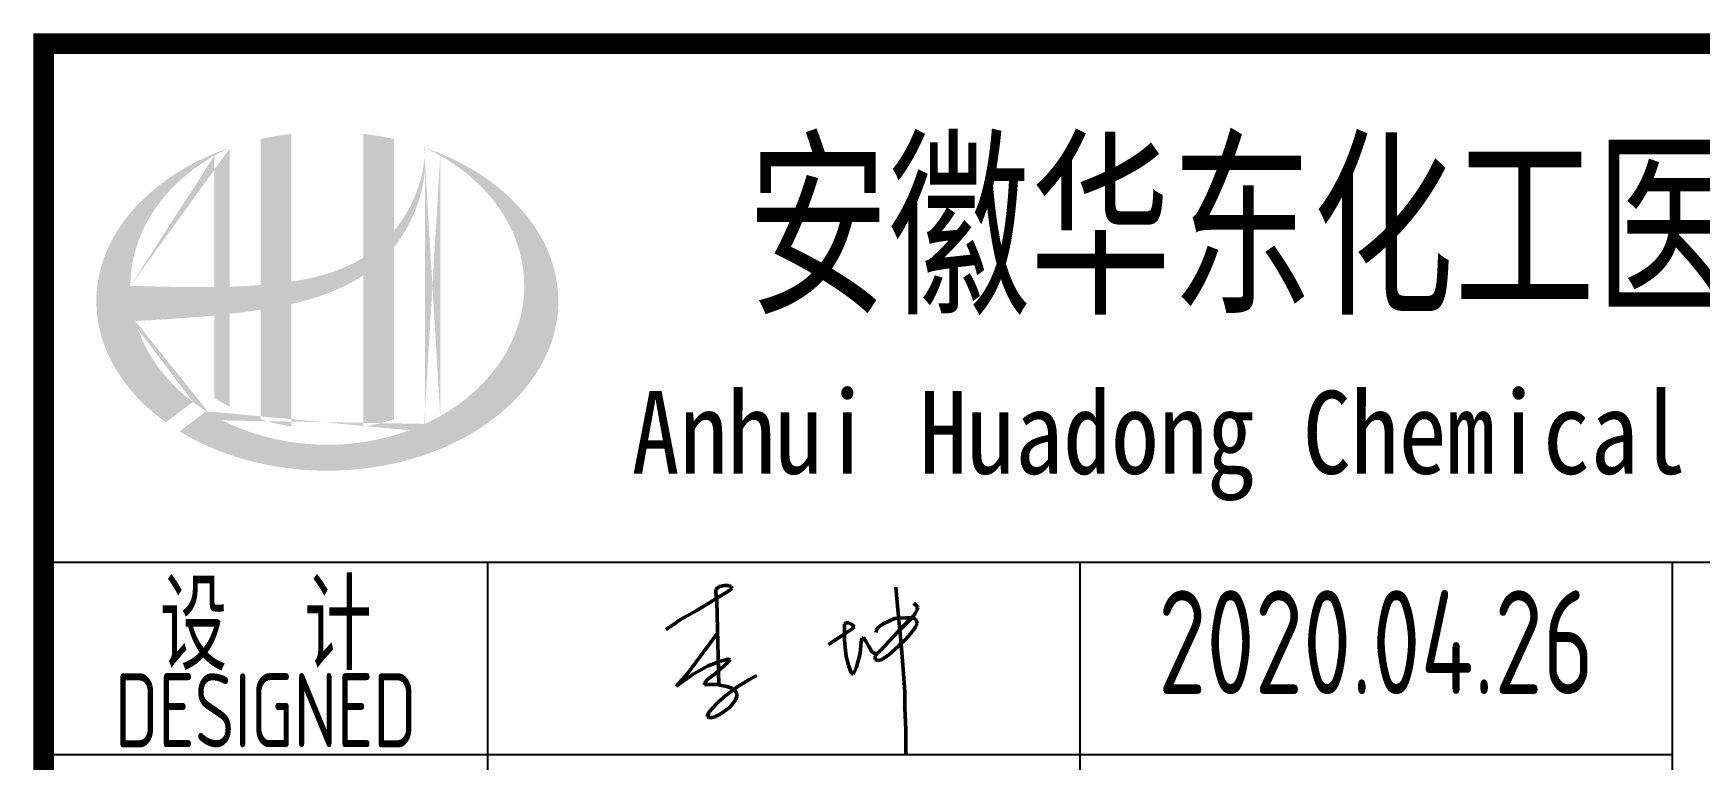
# Model space of a CAD drawing. Extents: x 6250600 to 6678662, y -692028 to -290561.
# Drawn here: x 6301312 to 6306939, y -367796 to -365344 of the extents above; entities that cross this region are included whole.
import ezdxf
from ezdxf.enums import TextEntityAlignment as Align

# ---------------------------------------------------------------- set-up
doc = ezdxf.new("R2010")
doc.units = 0
doc.header["$LTSCALE"] = 1000
doc.header["$MEASUREMENT"] = 0
doc.linetypes.add('2', pattern=[18.5, 12, -3, 0.5, -3])
doc.layers.get('0').update_dxf_attribs({"linetype": 'CONTINUOUS'})
doc.styles.add('AHD', font='sceie.shx', dxfattribs={"width": 0.7, "bigfont": 'sceic.shx'})
doc.styles.add('ECEC_TQ_S', font='')
doc.styles.add('sceie', font='sceie.shx', dxfattribs={"width": 0.7, "bigfont": 'sceic.shx'})
doc.styles.get('ECEC_TQ_S').set_extended_font_data('SimSun')

# ---------------------------------------------------------------- blocks, each defined once
blk = doc.blocks.new('qm')
at = {"lineweight": 50}
for p, q in [((-943370.6, -984436), (-943386.4, -984438.4)), ((-943358.3, -984436), (-943370.6, -984436)), ((-943347.6, -984439), (-943358.3, -984436)), ((-943465.8, -984521.4), (-943349.4, -984450.5)), ((-943396.1, -984445.4), (-943398.8, -984448.7)), ((-943398.8, -984448.7), (-943398.8, -984459)), ((-943398.8, -984459), (-943396.1, -984488.1)), ((-943386.4, -984438.4), (-943396.1, -984445.4)), ((-943396.1, -984488.1), (-943388.7, -984770.8)), ((-943349.4, -984450.5), (-943345.2, -984444.2)), ((-943345.2, -984444.2), (-943347.6, -984439)), ((-942790.9, -984440.7), (-942784.5, -984517.7)), ((-943547.1, -984570.6), (-943518.6, -984549.7)), ((-943518.6, -984549.7), (-943465.8, -984521.4)), ((-942815.2, -984555.8), (-942795.5, -984547)), ((-942795.5, -984547), (-942776.7, -984545.2)), ((-942784.5, -984517.7), (-942777.6, -984585.2)), ((-942776.7, -984545.2), (-942759.3, -984544.3)), ((-942759.3, -984544.3), (-942749.6, -984544.3)), ((-942752.8, -984559.9), (-942732.9, -984539.7)), ((-942749.6, -984544.3), (-942735.7, -984544.7)), ((-942735.7, -984544.7), (-942730, -984545.5)), ((-942732.9, -984539.7), (-942725.5, -984529.5)), ((-942718.3, -984507.7), (-942730.2, -984494.8)), ((-942730, -984545.5), (-942723.8, -984550.4)), ((-942725.5, -984529.5), (-942719.1, -984516.7)), ((-942723.8, -984550.4), (-942720.8, -984557)), ((-942719.1, -984516.7), (-942717.3, -984511)), ((-942717.3, -984511), (-942718.3, -984507.7)), ((-943568.4, -984584.4), (-943547.1, -984570.6)), ((-943393.3, -984596.7), (-943493.3, -984731.8)), ((-942978.2, -984608), (-942959.2, -984595.7)), ((-942960.5, -984562), (-942964.8, -984565.1)), ((-942964.8, -984565.1), (-942964.8, -984617.8)), ((-942950, -984562), (-942960.5, -984562)), ((-942959.2, -984595.7), (-942938.6, -984581.8)), ((-942941.4, -984566.4), (-942950, -984562)), ((-942930.9, -984574.6), (-942941.4, -984566.4)), ((-942938.6, -984581.8), (-942930.9, -984574.6)), ((-942857.2, -984594.1), (-942856.4, -984584.4)), ((-942856.4, -984584.4), (-942848.4, -984575.4)), ((-942848.4, -984575.4), (-942834.4, -984564.4)), ((-942834.4, -984564.4), (-942815.2, -984555.8)), ((-942814.3, -984623.8), (-942783, -984590.7)), ((-942783, -984590.7), (-942752.8, -984559.9)), ((-942777.6, -984585.2), (-942772.2, -984646.7)), ((-942742.2, -984598.4), (-942749.8, -984607.7)), ((-942736.3, -984591.1), (-942742.2, -984598.4)), ((-942730.4, -984584.2), (-942736.3, -984591.1)), ((-942725.6, -984577.1), (-942730.4, -984584.2)), ((-942722.2, -984570.7), (-942725.6, -984577.1)), ((-942719.7, -984563.8), (-942722.2, -984570.7)), ((-942720.8, -984557), (-942719.7, -984563.8)), ((-943018.8, -984634.4), (-942999.9, -984622.2)), ((-942999.9, -984622.2), (-942978.2, -984608)), ((-942964.8, -984617.8), (-942962.1, -984644.3)), ((-942962.1, -984644.3), (-942958.8, -984675)), ((-942912.2, -984664.1), (-942909.6, -984639.3)), ((-942909.6, -984639.3), (-942907.9, -984623.6)), ((-942907.9, -984623.6), (-942904.7, -984613.7)), ((-942904.7, -984613.7), (-942900.5, -984610.6)), ((-942900.5, -984610.6), (-942892.1, -984623.8)), ((-942892.1, -984623.8), (-942882.9, -984641.9)), ((-942882.9, -984641.9), (-942871.2, -984660.5)), ((-942871.2, -984660.5), (-942856.6, -984667.4)), ((-942855.7, -984666.2), (-942842.5, -984654.6)), ((-942842.5, -984654.6), (-942814.3, -984623.8)), ((-942802.7, -984658.6), (-942815.9, -984670.1)), ((-942792.4, -984649.6), (-942802.7, -984658.6)), ((-942781.5, -984639.7), (-942792.4, -984649.6)), ((-942772.3, -984630.7), (-942781.5, -984639.7)), ((-942761.4, -984620.1), (-942772.3, -984630.7)), ((-942772.2, -984646.7), (-942766.2, -984719.5)), ((-942749.8, -984607.7), (-942761.4, -984620.1)), ((-943476, -984734.3), (-943425.2, -984707.2)), ((-943425.2, -984707.2), (-943382.4, -984690.6)), ((-943357.6, -984694.6), (-943400.6, -984732)), ((-943382.4, -984690.6), (-943355, -984683.3)), ((-943350.7, -984686.1), (-943357.6, -984694.6)), ((-943355, -984683.3), (-943350.7, -984686.1)), ((-942958.8, -984675), (-942951.1, -984704.5)), ((-942951.1, -984704.5), (-942940.7, -984732.2)), ((-942935, -984735.3), (-942925, -984714.3)), ((-942925, -984714.3), (-942916.9, -984685.4)), ((-942916.9, -984685.4), (-942912.2, -984664.1)), ((-942860.9, -984673.9), (-942855.7, -984666.2)), ((-942860.9, -984684.9), (-942860.9, -984673.9)), ((-942850.6, -984688.5), (-942860.9, -984684.9)), ((-942840.3, -984686.5), (-942850.6, -984688.5)), ((-942827.9, -984678.2), (-942840.3, -984686.5)), ((-942815.9, -984670.1), (-942827.9, -984678.2)), ((-943493.3, -984731.8), (-943532.7, -984775.8)), ((-943532.7, -984775.8), (-943476, -984734.3)), ((-943426.7, -984752.5), (-943437.7, -984764.8)), ((-943437.7, -984764.8), (-943437.7, -984770)), ((-943437.7, -984770), (-943392.9, -984770)), ((-943400.6, -984732), (-943426.7, -984752.5)), ((-943392.9, -984770), (-943380.2, -984772.5)), ((-943380.2, -984772.5), (-943361.5, -984776)), ((-943328.1, -984779), (-943287.8, -984753.7)), ((-943287.8, -984753.7), (-943261.2, -984739.1)), ((-942940.7, -984732.2), (-942935, -984735.3)), ((-942766.2, -984719.5), (-942760.9, -984794)), ((-943413.6, -984852.5), (-943391, -984829.4)), ((-943391, -984829.4), (-943365.3, -984806.5)), ((-943365.3, -984806.5), (-943328.1, -984779)), ((-943361.5, -984776), (-943344.6, -984782.3)), ((-943344.6, -984782.3), (-943334.6, -984788.5)), ((-943333, -984820.9), (-943340.3, -984832.4)), ((-943334.6, -984788.5), (-943328.5, -984800.6)), ((-943328.5, -984809.7), (-943333, -984820.9)), ((-943328.5, -984800.6), (-943328.5, -984809.7)), ((-942760.9, -984794), (-942760.9, -984848.2)), ((-943427.9, -984878.6), (-943422.3, -984863.8)), ((-943424, -984881), (-943427.9, -984878.6)), ((-943412.8, -984881), (-943424, -984881)), ((-943422.3, -984863.8), (-943413.6, -984852.5)), ((-943401.6, -984879.3), (-943412.8, -984881)), ((-943397, -984875.8), (-943401.6, -984879.3)), ((-943387.2, -984871.2), (-943397, -984875.8)), ((-943377.6, -984865.5), (-943387.2, -984871.2)), ((-943364.9, -984856.8), (-943377.6, -984865.5)), ((-943354.6, -984848.2), (-943364.9, -984856.8)), ((-943347.5, -984841), (-943354.6, -984848.2)), ((-943340.3, -984832.4), (-943347.5, -984841)), ((-942760.9, -984848.2), (-942758, -984923.5)), ((-942758, -984923.5), (-942758, -985007.1))]:
    blk.add_line(p, q, dxfattribs=at)
at = {"style": 'sceie', "width": 0.8}
for p in [(-941169.6, -984626.3), (-941208.7, -985276.9), (-941182.6, -985940.5), (-941143.6, -986591.1), (-941130.5, -987189.7)]:
    blk.add_attdef('2020.04.26', text='', height=350, dxfattribs=at).set_placement(p, align=Align.MIDDLE)

msp = doc.modelspace()

# ---------------------------------------------------------------- hatches: boundary and pattern name
h = msp.add_hatch(color=256)
edge = h.paths.add_edge_path()
edge.add_spline(control_points=[(6302183.4, -366257.1), (6302189.5, -366255.7), (6302195.6, -366254.3), (6302244.7, -366242.4), (6302287.3, -366229.4), (6302362.2, -366198.3), (6302395.2, -366181.3), (6302426, -366160.7)], knot_values=[61.629012, 61.629012, 61.629012, 61.629012, 63.330431, 63.330431, 75.353634, 75.353634, 85.398649, 85.398649, 85.398649, 85.398649], degree=3, periodic=0)
edge.add_line((6302426, -366160.7), (6302426, -366670.9))
edge.add_spline(control_points=[(6302426, -366670.9), (6302443.2, -366668.2), (6302460.2, -366664.9), (6302495, -366656.8), (6302512.7, -366652), (6302530, -366646.5)], knot_values=[4.908456, 4.908456, 4.908456, 4.908456, 4.992821, 4.992821, 5.083034, 5.083034, 5.083034, 5.083034], degree=3, periodic=0)
edge.add_line((6302530, -366646.5), (6302530, -366065.1))
edge.add_spline(control_points=[(6302530, -366065.1), (6302538.7, -366054.1), (6302546.9, -366042.8), (6302573, -366003.1), (6302588.6, -365973.2), (6302617.9, -365900.4), (6302629.1, -365856.6), (6302633.8, -365811.3), (6302633.9, -365810), (6302634, -365808.7)], knot_values=[97.991744, 97.991744, 97.991744, 97.991744, 101.64219, 101.64219, 110.337975, 110.337975, 121.934322, 121.934322, 122.270691, 122.270691, 122.270691, 122.270691], degree=3, periodic=0)
edge.add_line((6302634, -365808.7), (6302634, -365738.3))
edge.add_spline(control_points=[(6302634, -365738.3), (6302634, -365746), (6302633.6, -365753.6), (6302633, -365761.3)], knot_values=[126.194075, 126.194075, 126.194075, 126.194075, 128.396762, 128.396762, 128.396762, 128.396762], degree=3, periodic=0)
edge.add_spline(control_points=[(6302633, -365761.3), (6302632.6, -365767.5), (6302631.9, -365773.7), (6302631.2, -365780)], knot_values=[124.417049, 124.417049, 124.417049, 124.417049, 126.194075, 126.194075, 126.194075, 126.194075], degree=3, periodic=0)
edge.add_spline(control_points=[(6302631.2, -365780), (6302630, -365789.1), (6302628.6, -365798.2), (6302626.8, -365807.3)], knot_values=[121.80529, 121.80529, 121.80529, 121.80529, 124.417049, 124.417049, 124.417049, 124.417049], degree=3, periodic=0)
edge.add_spline(control_points=[(6302626.8, -365807.3), (6302624.4, -365819.5), (6302621.4, -365831.6), (6302618, -365843.6)], knot_values=[118.31574, 118.31574, 118.31574, 118.31574, 121.80529, 121.80529, 121.80529, 121.80529], degree=3, periodic=0)
edge.add_spline(control_points=[(6302618, -365843.6), (6302614.5, -365855.7), (6302610.4, -365867.7), (6302605.9, -365879.6)], knot_values=[114.795988, 114.795988, 114.795988, 114.795988, 118.31574, 118.31574, 118.31574, 118.31574], degree=3, periodic=0)
edge.add_spline(control_points=[(6302605.9, -365879.6), (6302601.4, -365891.3), (6302596.4, -365902.8), (6302591, -365914.2)], knot_values=[111.329641, 111.329641, 111.329641, 111.329641, 114.795988, 114.795988, 114.795988, 114.795988], degree=3, periodic=0)
edge.add_spline(control_points=[(6302591, -365914.2), (6302585.4, -365925.7), (6302579.4, -365937.1), (6302573, -365948.1)], knot_values=[107.79529, 107.79529, 107.79529, 107.79529, 111.329641, 111.329641, 111.329641, 111.329641], degree=3, periodic=0)
edge.add_spline(control_points=[(6302573, -365948.1), (6302566.7, -365959), (6302559.9, -365969.5), (6302552.8, -365979.8)], knot_values=[104.343579, 104.343579, 104.343579, 104.343579, 107.79529, 107.79529, 107.79529, 107.79529], degree=3, periodic=0)
edge.add_spline(control_points=[(6302552.8, -365979.8), (6302545.6, -365990.2), (6302538, -366000.2), (6302530, -366009.9)], knot_values=[100.8507, 100.8507, 100.8507, 100.8507, 104.343579, 104.343579, 104.343579, 104.343579], degree=3, periodic=0)
edge.add_line((6302530, -366009.9), (6302530, -365700.6))
edge.add_spline(control_points=[(6302530, -365700.6), (6302496, -365693.1), (6302461.2, -365687.2), (6302426, -365683.1)], knot_values=[4.423999, 4.423999, 4.423999, 4.423999, 4.558741, 4.558741, 4.558741, 4.558741], degree=3, periodic=0)
edge.add_line((6302426, -365683.1), (6302426, -366101.2))
edge.add_spline(control_points=[(6302426, -366101.2), (6302354.1, -366145.8), (6302269.9, -366169), (6302183.4, -366182)], knot_values=[63.246215, 63.246215, 63.246215, 63.246215, 87.689124, 87.689124, 87.689124, 87.689124], degree=3, periodic=0)
edge.add_line((6302183.4, -366182), (6302183.4, -365683.1))
edge.add_spline(control_points=[(6302183.4, -365683.1), (6302148.2, -365687.2), (6302113.4, -365693.1), (6302079.4, -365700.6)], knot_values=[4.866038, 4.866038, 4.866038, 4.866038, 5.000777, 5.000777, 5.000777, 5.000777], degree=3, periodic=0)
edge.add_line((6302079.4, -365700.6), (6302079.4, -366193.5))
edge.add_spline(control_points=[(6302079.4, -366193.5), (6302077.7, -366193.6), (6302042.8, -366196.2), (6302008.1, -366198), (6301975.4, -366199)], knot_values=[43.657356, 43.657356, 43.657356, 43.657356, 44.134253, 53.497092, 53.497092, 53.497092, 53.497092], degree=3, periodic=0)
edge.add_line((6301975.4, -366199), (6301975.4, -365729.9))
edge.add_spline(control_points=[(6301975.4, -365729.9), (6301958.3, -365735.7), (6301941.6, -365742), (6301925.2, -365748.8)], knot_values=[5.14157, 5.14157, 5.14157, 5.14157, 5.212921, 5.212921, 5.212921, 5.212921], degree=3, periodic=0)
edge.add_spline(control_points=[(6301925.2, -365748.8), (6301918.3, -365751.6), (6301911.4, -365754.5), (6301879.2, -365768.7), (6301854.7, -365780.9), (6301831.2, -365794.1)], knot_values=[5.212921, 5.212921, 5.212921, 5.212921, 5.24296, 5.24296, 5.355623, 5.355623, 5.355623, 5.355623], degree=3, periodic=0)
edge.add_spline(control_points=[(6301831.2, -365794.1), (6301816.3, -365802.5), (6301801.8, -365811.2), (6301787.9, -365820.3)], knot_values=[5.355623, 5.355623, 5.355623, 5.355623, 5.426974, 5.426974, 5.426974, 5.426974], degree=3, periodic=0)
edge.add_spline(control_points=[(6301787.9, -365820.3), (6301780.4, -365825.2), (6301773.2, -365830.1), (6301759.7, -365839.6), (6301753.4, -365844.1), (6301747.3, -365848.7)], knot_values=[5.426974, 5.426974, 5.426974, 5.426974, 5.464765, 5.464765, 5.498325, 5.498325, 5.498325, 5.498325], degree=3, periodic=0)
edge.add_spline(control_points=[(6301747.3, -365848.7), (6301721.2, -365868.3), (6301697.2, -365889.1), (6301675.3, -365911.1)], knot_values=[5.498325, 5.498325, 5.498325, 5.498325, 5.641027, 5.641027, 5.641027, 5.641027], degree=3, periodic=0)
edge.add_spline(control_points=[(6301675.3, -365911.1), (6301668.3, -365918.1), (6301661.5, -365925.2), (6301641.1, -365947.8), (6301628.2, -365963.6), (6301616.4, -365979.8)], knot_values=[5.641027, 5.641027, 5.641027, 5.641027, 5.686569, 5.686569, 5.783729, 5.783729, 5.783729, 5.783729], degree=3, periodic=0)
edge.add_spline(control_points=[(6301616.4, -365979.8), (6301601.3, -366000.6), (6301588, -366022), (6301574.9, -366047), (6301573.2, -366050.1), (6301571.7, -366053.3)], knot_values=[5.783729, 5.783729, 5.783729, 5.783729, 5.908374, 5.908374, 5.92643, 5.92643, 5.92643, 5.92643], degree=3, periodic=0)
edge.add_spline(control_points=[(6301571.7, -366053.3), (6301559.2, -366078.4), (6301549.2, -366104.1), (6301541.6, -366130)], knot_values=[5.92643, 5.92643, 5.92643, 5.92643, 6.069132, 6.069132, 6.069132, 6.069132], degree=3, periodic=0)
edge.add_spline(control_points=[(6301541.6, -366130), (6301538.4, -366141.1), (6301535.7, -366152.3), (6301530.3, -366178.4), (6301528, -366193.5), (6301526.6, -366208.6)], knot_values=[6.069132, 6.069132, 6.069132, 6.069132, 6.130179, 6.130179, 6.211834, 6.211834, 6.211834, 6.211834], degree=3, periodic=0)
edge.add_spline(control_points=[(6301526.6, -366208.6), (6301525.3, -366221.7), (6301524.7, -366234.9), (6301524.7, -366248.1)], knot_values=[6.211834, 6.211834, 6.211834, 6.211834, 6.283185, 6.283185, 6.283185, 6.283185], degree=3, periodic=0)
edge.add_spline(control_points=[(6301524.7, -366248.1), (6301524.7, -366257.4), (6301525, -366266.8), (6301525.7, -366276.1)], knot_values=[6.283185, 6.283185, 6.283185, 6.283185, 6.333655, 6.333655, 6.333655, 6.333655], degree=3, periodic=0)
edge.add_spline(control_points=[(6301525.7, -366276.1), (6301526.9, -366294.7), (6301529.4, -366313.3), (6301533.2, -366331.9)], knot_values=[6.333655, 6.333655, 6.333655, 6.333655, 6.434594, 6.434594, 6.434594, 6.434594], degree=3, periodic=0)
edge.add_spline(control_points=[(6301533.2, -366331.9), (6301533.4, -366333.1), (6301533.7, -366334.3), (6301537.6, -366352.8), (6301542.4, -366370), (6301548.2, -366387)], knot_values=[6.434594, 6.434594, 6.434594, 6.434594, 6.441278, 6.441278, 6.535532, 6.535532, 6.535532, 6.535532], degree=3, periodic=0)
edge.add_spline(control_points=[(6301548.2, -366387), (6301554.5, -366405.2), (6301562, -366423.3), (6301570.8, -366441.1)], knot_values=[6.535532, 6.535532, 6.535532, 6.535532, 6.636471, 6.636471, 6.636471, 6.636471], degree=3, periodic=0)
edge.add_spline(control_points=[(6301570.8, -366441.1), (6301573, -366445.5), (6301575.2, -366450), (6301584.6, -366467.6), (6301592.3, -366480.7), (6301600.7, -366493.5)], knot_values=[6.636471, 6.636471, 6.636471, 6.636471, 6.661894, 6.661894, 6.73741, 6.73741, 6.73741, 6.73741], degree=3, periodic=0)
edge.add_spline(control_points=[(6301600.7, -366493.5), (6301611.8, -366510.7), (6301624.2, -366527.5), (6301637.7, -366543.9)], knot_values=[6.73741, 6.73741, 6.73741, 6.73741, 6.838349, 6.838349, 6.838349, 6.838349], degree=3, periodic=0)
edge.add_spline(control_points=[(6301637.7, -366543.9), (6301643.7, -366551), (6301649.8, -366558.1), (6301664.3, -366574), (6301672.9, -366582.9), (6301681.7, -366591.5)], knot_values=[6.838349, 6.838349, 6.838349, 6.838349, 6.88251, 6.88251, 6.939288, 6.939288, 6.939288, 6.939288], degree=3, periodic=0)
edge.add_spline(control_points=[(6301681.7, -366591.5), (6301697.5, -366606.9), (6301714.4, -366621.7), (6301732.3, -366635.9)], knot_values=[6.939288, 6.939288, 6.939288, 6.939288, 7.040227, 7.040227, 7.040227, 7.040227], degree=3, periodic=0)
edge.add_spline(control_points=[(6301732.3, -366635.9), (6301741.2, -366643), (6301750.4, -366650), (6301759.9, -366656.7)], knot_values=[7.040227, 7.040227, 7.040227, 7.040227, 7.090696, 7.090696, 7.090696, 7.090696], degree=3, periodic=0)
edge.add_line((6301759.9, -366656.7), (6301851, -366588.4))
edge.add_ellipse((6302304.7, -366196.1), major_axis=(665, 0), ratio=0.806676, start_angle=192.819, end_angle=226.9853, ccw=False)
edge.add_spline(control_points=[(6301656.2, -366315.1), (6301680.3, -366313.6), (6301704.4, -366312.2), (6301793, -366306.7), (6301857.9, -366302.4), (6301923.4, -366296)], knot_values=[11.398263, 11.398263, 11.398263, 11.398263, 18.40729, 18.40729, 37.18094, 37.18094, 37.18094, 37.18094], degree=3, periodic=0)
edge.add_line((6301923.4, -366296), (6301923.4, -366575.1))
edge.add_spline(control_points=[(6301923.4, -366575.1), (6301926.9, -366577.3), (6301930.5, -366579.5), (6301947.5, -366589.7), (6301961.2, -366597.3), (6301975.4, -366604.5)], knot_values=[4.049945, 4.049945, 4.049945, 4.049945, 4.072021, 4.072021, 4.153257, 4.153257, 4.153257, 4.153257], degree=3, periodic=0)
edge.add_line((6301975.4, -366604.5), (6301975.4, -366290.6))
edge.add_spline(control_points=[(6301975.4, -366290.6), (6302007.6, -366286.9), (6302039.9, -366282.7), (6302074.8, -366277.3), (6302077.1, -366276.9), (6302079.4, -366276.6)], knot_values=[42.135009, 42.135009, 42.135009, 42.135009, 51.307228, 51.307228, 51.948574, 51.948574, 51.948574, 51.948574], degree=3, periodic=0)
edge.add_line((6302079.4, -366276.6), (6302079.4, -366646.5))
edge.add_spline(control_points=[(6302079.4, -366646.5), (6302113, -366657.1), (6302147.9, -366665.3), (6302183.4, -366670.9)], knot_values=[4.34174, 4.34174, 4.34174, 4.34174, 4.516316, 4.516316, 4.516316, 4.516316], degree=3, periodic=0)
edge.add_line((6302183.4, -366670.9), (6302183.4, -366257.1))
edge = h.paths.add_edge_path(flags=16)
edge.add_ellipse((6302304.7, -366196.1), major_axis=(665, 0), ratio=0.806676, start_angle=124.9875, end_angle=179.999, ccw=False)
edge.add_line((6301923.4, -365756.6), (6301923.4, -366200.2))
edge.add_spline(control_points=[(6301923.4, -366200.2), (6301828, -366201.5), (6301734.1, -366198.5), (6301639.7, -366196.1)], knot_values=[11.27373, 11.27373, 11.27373, 11.27373, 38.687513, 38.687513, 38.687513, 38.687513], degree=3, periodic=0)
edge = h.paths.add_edge_path()
edge.add_spline(control_points=[(6301805.9, -366687.2), (6301836.9, -366706.2), (6301870.1, -366723.5), (6301954.7, -366760.7), (6302008, -366778.6), (6302118.7, -366805.2), (6302176.2, -366813.9), (6302292.3, -366821.6), (6302351, -366820.7), (6302466.5, -366809.2), (6302523.4, -366798.7), (6302632.4, -366768.6), (6302684.6, -366749.1), (6302781.5, -366702.2), (6302826.2, -366674.9), (6302906.2, -366613.9), (6302941.4, -366580.4), (6303000.7, -366508.9), (6303024.8, -366471), (6303061.2, -366392.9), (6303073.5, -366352.7), (6303086.1, -366271.5), (6303086.3, -366230.5), (6303074.9, -366149), (6303063.1, -366108.5), (6303027.5, -366029.8), (6303003.7, -365991.6), (6302944.8, -365919.4), (6302909.8, -365885.5), (6302830, -365823.8), (6302785.2, -365796.1), (6302704.1, -365756.3), (6302669.7, -365742.1), (6302634, -365729.9)], knot_values=[0.886421, 0.886421, 0.886421, 0.886421, 1.040557, 1.040557, 1.261172, 1.261172, 1.481788, 1.481788, 1.702404, 1.702404, 1.92302, 1.92302, 2.143636, 2.143636, 2.364252, 2.364252, 2.584868, 2.584868, 2.805484, 2.805484, 3.026099, 3.026099, 3.246715, 3.246715, 3.46852, 3.46852, 3.690325, 3.690325, 3.91213, 3.91213, 4.133935, 4.133935, 4.283209, 4.283209, 4.283209, 4.283209], degree=3, periodic=0)
edge.add_line((6302634, -365729.9), (6302634, -365729.9))
edge.add_spline(control_points=[(6302634, -365730), (6302634.1, -365732.8), (6302634.1, -365735.5), (6302634, -365738.3)], knot_values=[128.396762, 128.396762, 128.396762, 128.396762, 129.192193, 129.192193, 129.192193, 129.192193], degree=3, periodic=0)
edge.add_line((6302634, -365738.3), (6302634, -366662.2))
edge.add_ellipse((6302304.7, -366196.1), major_axis=(665, 0), ratio=0.806676, start_angle=232.1054, end_angle=299.6833, ccw=False)
edge.add_line((6301896.2, -366619.5), (6301805.9, -366687.2))
edge = h.paths.add_edge_path(flags=16)
edge.add_ellipse((6302304.7, -366196.1), major_axis=(665, 0), ratio=0.806676, start_angle=304.9875, end_angle=415.0121, ccw=False)
edge.add_line((6302686, -366635.6), (6302686, -365756.6))
h = msp.add_hatch(color=256)
edge = h.paths.add_edge_path()
edge.add_spline(control_points=[(6302183.4, -366257.1), (6302189.5, -366255.7), (6302195.6, -366254.3), (6302244.7, -366242.4), (6302287.3, -366229.4), (6302362.2, -366198.3), (6302395.2, -366181.3), (6302426, -366160.7)], knot_values=[61.629012, 61.629012, 61.629012, 61.629012, 63.330431, 63.330431, 75.353634, 75.353634, 85.398649, 85.398649, 85.398649, 85.398649], degree=3, periodic=0)
edge.add_line((6302426, -366160.7), (6302426, -366670.9))
edge.add_spline(control_points=[(6302426, -366670.9), (6302443.2, -366668.2), (6302460.2, -366664.9), (6302495, -366656.8), (6302512.7, -366652), (6302530, -366646.5)], knot_values=[4.908456, 4.908456, 4.908456, 4.908456, 4.992821, 4.992821, 5.083034, 5.083034, 5.083034, 5.083034], degree=3, periodic=0)
edge.add_line((6302530, -366646.5), (6302530, -366065.1))
edge.add_spline(control_points=[(6302530, -366065.1), (6302538.7, -366054.1), (6302546.9, -366042.8), (6302573, -366003.1), (6302588.6, -365973.2), (6302617.9, -365900.4), (6302629.1, -365856.6), (6302633.8, -365811.3), (6302633.9, -365810), (6302634, -365808.7)], knot_values=[97.991744, 97.991744, 97.991744, 97.991744, 101.64219, 101.64219, 110.337975, 110.337975, 121.934322, 121.934322, 122.270691, 122.270691, 122.270691, 122.270691], degree=3, periodic=0)
edge.add_line((6302634, -365808.7), (6302634, -365738.3))
edge.add_spline(control_points=[(6302634, -365738.3), (6302634, -365746), (6302633.6, -365753.6), (6302633, -365761.3)], knot_values=[126.194075, 126.194075, 126.194075, 126.194075, 128.396762, 128.396762, 128.396762, 128.396762], degree=3, periodic=0)
edge.add_spline(control_points=[(6302633, -365761.3), (6302632.6, -365767.5), (6302631.9, -365773.7), (6302631.2, -365780)], knot_values=[124.417049, 124.417049, 124.417049, 124.417049, 126.194075, 126.194075, 126.194075, 126.194075], degree=3, periodic=0)
edge.add_spline(control_points=[(6302631.2, -365780), (6302630, -365789.1), (6302628.6, -365798.2), (6302626.8, -365807.3)], knot_values=[121.80529, 121.80529, 121.80529, 121.80529, 124.417049, 124.417049, 124.417049, 124.417049], degree=3, periodic=0)
edge.add_spline(control_points=[(6302626.8, -365807.3), (6302624.4, -365819.5), (6302621.4, -365831.6), (6302618, -365843.6)], knot_values=[118.31574, 118.31574, 118.31574, 118.31574, 121.80529, 121.80529, 121.80529, 121.80529], degree=3, periodic=0)
edge.add_spline(control_points=[(6302618, -365843.6), (6302614.5, -365855.7), (6302610.4, -365867.7), (6302605.9, -365879.6)], knot_values=[114.795988, 114.795988, 114.795988, 114.795988, 118.31574, 118.31574, 118.31574, 118.31574], degree=3, periodic=0)
edge.add_spline(control_points=[(6302605.9, -365879.6), (6302601.4, -365891.3), (6302596.4, -365902.8), (6302591, -365914.2)], knot_values=[111.329641, 111.329641, 111.329641, 111.329641, 114.795988, 114.795988, 114.795988, 114.795988], degree=3, periodic=0)
edge.add_spline(control_points=[(6302591, -365914.2), (6302585.4, -365925.7), (6302579.4, -365937.1), (6302573, -365948.1)], knot_values=[107.79529, 107.79529, 107.79529, 107.79529, 111.329641, 111.329641, 111.329641, 111.329641], degree=3, periodic=0)
edge.add_spline(control_points=[(6302573, -365948.1), (6302566.7, -365959), (6302559.9, -365969.5), (6302552.8, -365979.8)], knot_values=[104.343579, 104.343579, 104.343579, 104.343579, 107.79529, 107.79529, 107.79529, 107.79529], degree=3, periodic=0)
edge.add_spline(control_points=[(6302552.8, -365979.8), (6302545.6, -365990.2), (6302538, -366000.2), (6302530, -366009.9)], knot_values=[100.8507, 100.8507, 100.8507, 100.8507, 104.343579, 104.343579, 104.343579, 104.343579], degree=3, periodic=0)
edge.add_line((6302530, -366009.9), (6302530, -365700.6))
edge.add_spline(control_points=[(6302530, -365700.6), (6302496, -365693.1), (6302461.2, -365687.2), (6302426, -365683.1)], knot_values=[4.423999, 4.423999, 4.423999, 4.423999, 4.558741, 4.558741, 4.558741, 4.558741], degree=3, periodic=0)
edge.add_line((6302426, -365683.1), (6302426, -366101.2))
edge.add_spline(control_points=[(6302426, -366101.2), (6302354.1, -366145.8), (6302269.9, -366169), (6302183.4, -366182)], knot_values=[63.246215, 63.246215, 63.246215, 63.246215, 87.689124, 87.689124, 87.689124, 87.689124], degree=3, periodic=0)
edge.add_line((6302183.4, -366182), (6302183.4, -365683.1))
edge.add_spline(control_points=[(6302183.4, -365683.1), (6302148.2, -365687.2), (6302113.4, -365693.1), (6302079.4, -365700.6)], knot_values=[4.866038, 4.866038, 4.866038, 4.866038, 5.000777, 5.000777, 5.000777, 5.000777], degree=3, periodic=0)
edge.add_line((6302079.4, -365700.6), (6302079.4, -366193.5))
edge.add_spline(control_points=[(6302079.4, -366193.5), (6302077.7, -366193.6), (6302042.8, -366196.2), (6302008.1, -366198), (6301975.4, -366199)], knot_values=[43.657356, 43.657356, 43.657356, 43.657356, 44.134253, 53.497092, 53.497092, 53.497092, 53.497092], degree=3, periodic=0)
edge.add_line((6301975.4, -366199), (6301975.4, -365729.9))
edge.add_spline(control_points=[(6301975.4, -365729.9), (6301958.3, -365735.7), (6301941.6, -365742), (6301925.2, -365748.8)], knot_values=[5.14157, 5.14157, 5.14157, 5.14157, 5.212921, 5.212921, 5.212921, 5.212921], degree=3, periodic=0)
edge.add_spline(control_points=[(6301925.2, -365748.8), (6301918.3, -365751.6), (6301911.4, -365754.5), (6301879.2, -365768.7), (6301854.7, -365780.9), (6301831.2, -365794.1)], knot_values=[5.212921, 5.212921, 5.212921, 5.212921, 5.24296, 5.24296, 5.355623, 5.355623, 5.355623, 5.355623], degree=3, periodic=0)
edge.add_spline(control_points=[(6301831.2, -365794.1), (6301816.3, -365802.5), (6301801.8, -365811.2), (6301787.9, -365820.3)], knot_values=[5.355623, 5.355623, 5.355623, 5.355623, 5.426974, 5.426974, 5.426974, 5.426974], degree=3, periodic=0)
edge.add_spline(control_points=[(6301787.9, -365820.3), (6301780.4, -365825.2), (6301773.2, -365830.1), (6301759.7, -365839.6), (6301753.4, -365844.1), (6301747.3, -365848.7)], knot_values=[5.426974, 5.426974, 5.426974, 5.426974, 5.464765, 5.464765, 5.498325, 5.498325, 5.498325, 5.498325], degree=3, periodic=0)
edge.add_spline(control_points=[(6301747.3, -365848.7), (6301721.2, -365868.3), (6301697.2, -365889.1), (6301675.3, -365911.1)], knot_values=[5.498325, 5.498325, 5.498325, 5.498325, 5.641027, 5.641027, 5.641027, 5.641027], degree=3, periodic=0)
edge.add_spline(control_points=[(6301675.3, -365911.1), (6301668.3, -365918.1), (6301661.5, -365925.2), (6301641.1, -365947.8), (6301628.2, -365963.6), (6301616.4, -365979.8)], knot_values=[5.641027, 5.641027, 5.641027, 5.641027, 5.686569, 5.686569, 5.783729, 5.783729, 5.783729, 5.783729], degree=3, periodic=0)
edge.add_spline(control_points=[(6301616.4, -365979.8), (6301601.3, -366000.6), (6301588, -366022), (6301574.9, -366047), (6301573.2, -366050.1), (6301571.7, -366053.3)], knot_values=[5.783729, 5.783729, 5.783729, 5.783729, 5.908374, 5.908374, 5.92643, 5.92643, 5.92643, 5.92643], degree=3, periodic=0)
edge.add_spline(control_points=[(6301571.7, -366053.3), (6301559.2, -366078.4), (6301549.2, -366104.1), (6301541.6, -366130)], knot_values=[5.92643, 5.92643, 5.92643, 5.92643, 6.069132, 6.069132, 6.069132, 6.069132], degree=3, periodic=0)
edge.add_spline(control_points=[(6301541.6, -366130), (6301538.4, -366141.1), (6301535.7, -366152.3), (6301530.3, -366178.4), (6301528, -366193.5), (6301526.6, -366208.6)], knot_values=[6.069132, 6.069132, 6.069132, 6.069132, 6.130179, 6.130179, 6.211834, 6.211834, 6.211834, 6.211834], degree=3, periodic=0)
edge.add_spline(control_points=[(6301526.6, -366208.6), (6301525.3, -366221.7), (6301524.7, -366234.9), (6301524.7, -366248.1)], knot_values=[6.211834, 6.211834, 6.211834, 6.211834, 6.283185, 6.283185, 6.283185, 6.283185], degree=3, periodic=0)
edge.add_spline(control_points=[(6301524.7, -366248.1), (6301524.7, -366257.4), (6301525, -366266.8), (6301525.7, -366276.1)], knot_values=[6.283185, 6.283185, 6.283185, 6.283185, 6.333655, 6.333655, 6.333655, 6.333655], degree=3, periodic=0)
edge.add_spline(control_points=[(6301525.7, -366276.1), (6301526.9, -366294.7), (6301529.4, -366313.3), (6301533.2, -366331.9)], knot_values=[6.333655, 6.333655, 6.333655, 6.333655, 6.434594, 6.434594, 6.434594, 6.434594], degree=3, periodic=0)
edge.add_spline(control_points=[(6301533.2, -366331.9), (6301533.4, -366333.1), (6301533.7, -366334.3), (6301537.6, -366352.8), (6301542.4, -366370), (6301548.2, -366387)], knot_values=[6.434594, 6.434594, 6.434594, 6.434594, 6.441278, 6.441278, 6.535532, 6.535532, 6.535532, 6.535532], degree=3, periodic=0)
edge.add_spline(control_points=[(6301548.2, -366387), (6301554.5, -366405.2), (6301562, -366423.3), (6301570.8, -366441.1)], knot_values=[6.535532, 6.535532, 6.535532, 6.535532, 6.636471, 6.636471, 6.636471, 6.636471], degree=3, periodic=0)
edge.add_spline(control_points=[(6301570.8, -366441.1), (6301573, -366445.5), (6301575.2, -366450), (6301584.6, -366467.6), (6301592.3, -366480.7), (6301600.7, -366493.5)], knot_values=[6.636471, 6.636471, 6.636471, 6.636471, 6.661894, 6.661894, 6.73741, 6.73741, 6.73741, 6.73741], degree=3, periodic=0)
edge.add_spline(control_points=[(6301600.7, -366493.5), (6301611.8, -366510.7), (6301624.2, -366527.5), (6301637.7, -366543.9)], knot_values=[6.73741, 6.73741, 6.73741, 6.73741, 6.838349, 6.838349, 6.838349, 6.838349], degree=3, periodic=0)
edge.add_spline(control_points=[(6301637.7, -366543.9), (6301643.7, -366551), (6301649.8, -366558.1), (6301664.3, -366574), (6301672.9, -366582.9), (6301681.7, -366591.5)], knot_values=[6.838349, 6.838349, 6.838349, 6.838349, 6.88251, 6.88251, 6.939288, 6.939288, 6.939288, 6.939288], degree=3, periodic=0)
edge.add_spline(control_points=[(6301681.7, -366591.5), (6301697.5, -366606.9), (6301714.4, -366621.7), (6301732.3, -366635.9)], knot_values=[6.939288, 6.939288, 6.939288, 6.939288, 7.040227, 7.040227, 7.040227, 7.040227], degree=3, periodic=0)
edge.add_spline(control_points=[(6301732.3, -366635.9), (6301741.2, -366643), (6301750.4, -366650), (6301759.9, -366656.7)], knot_values=[7.040227, 7.040227, 7.040227, 7.040227, 7.090696, 7.090696, 7.090696, 7.090696], degree=3, periodic=0)
edge.add_line((6301759.9, -366656.7), (6301851, -366588.4))
edge.add_ellipse((6302304.7, -366196.1), major_axis=(665, 0), ratio=0.806676, start_angle=192.819, end_angle=226.9853, ccw=False)
edge.add_spline(control_points=[(6301656.2, -366315.1), (6301680.3, -366313.6), (6301704.4, -366312.2), (6301793, -366306.7), (6301857.9, -366302.4), (6301923.4, -366296)], knot_values=[11.398263, 11.398263, 11.398263, 11.398263, 18.40729, 18.40729, 37.18094, 37.18094, 37.18094, 37.18094], degree=3, periodic=0)
edge.add_line((6301923.4, -366296), (6301923.4, -366575.1))
edge.add_spline(control_points=[(6301923.4, -366575.1), (6301926.9, -366577.3), (6301930.5, -366579.5), (6301947.5, -366589.7), (6301961.2, -366597.3), (6301975.4, -366604.5)], knot_values=[4.049945, 4.049945, 4.049945, 4.049945, 4.072021, 4.072021, 4.153257, 4.153257, 4.153257, 4.153257], degree=3, periodic=0)
edge.add_line((6301975.4, -366604.5), (6301975.4, -366290.6))
edge.add_spline(control_points=[(6301975.4, -366290.6), (6302007.6, -366286.9), (6302039.9, -366282.7), (6302074.8, -366277.3), (6302077.1, -366276.9), (6302079.4, -366276.6)], knot_values=[42.135009, 42.135009, 42.135009, 42.135009, 51.307228, 51.307228, 51.948574, 51.948574, 51.948574, 51.948574], degree=3, periodic=0)
edge.add_line((6302079.4, -366276.6), (6302079.4, -366646.5))
edge.add_spline(control_points=[(6302079.4, -366646.5), (6302113, -366657.1), (6302147.9, -366665.3), (6302183.4, -366670.9)], knot_values=[4.34174, 4.34174, 4.34174, 4.34174, 4.516316, 4.516316, 4.516316, 4.516316], degree=3, periodic=0)
edge.add_line((6302183.4, -366670.9), (6302183.4, -366257.1))
edge = h.paths.add_edge_path(flags=16)
edge.add_ellipse((6302304.7, -366196.1), major_axis=(665, 0), ratio=0.806676, start_angle=124.9875, end_angle=179.999, ccw=False)
edge.add_line((6301923.4, -365756.6), (6301923.4, -366200.2))
edge.add_spline(control_points=[(6301923.4, -366200.2), (6301828, -366201.5), (6301734.1, -366198.5), (6301639.7, -366196.1)], knot_values=[11.27373, 11.27373, 11.27373, 11.27373, 38.687513, 38.687513, 38.687513, 38.687513], degree=3, periodic=0)
edge = h.paths.add_edge_path()
edge.add_spline(control_points=[(6301805.9, -366687.2), (6301836.9, -366706.2), (6301870.1, -366723.5), (6301954.7, -366760.7), (6302008, -366778.6), (6302118.7, -366805.2), (6302176.2, -366813.9), (6302292.3, -366821.6), (6302351, -366820.7), (6302466.5, -366809.2), (6302523.4, -366798.7), (6302632.4, -366768.6), (6302684.6, -366749.1), (6302781.5, -366702.2), (6302826.2, -366674.9), (6302906.2, -366613.9), (6302941.4, -366580.4), (6303000.7, -366508.9), (6303024.8, -366471), (6303061.2, -366392.9), (6303073.5, -366352.7), (6303086.1, -366271.5), (6303086.3, -366230.5), (6303074.9, -366149), (6303063.1, -366108.5), (6303027.5, -366029.8), (6303003.7, -365991.6), (6302944.8, -365919.4), (6302909.8, -365885.5), (6302830, -365823.8), (6302785.2, -365796.1), (6302704.1, -365756.3), (6302669.7, -365742.1), (6302634, -365729.9)], knot_values=[0.886421, 0.886421, 0.886421, 0.886421, 1.040557, 1.040557, 1.261172, 1.261172, 1.481788, 1.481788, 1.702404, 1.702404, 1.92302, 1.92302, 2.143636, 2.143636, 2.364252, 2.364252, 2.584868, 2.584868, 2.805484, 2.805484, 3.026099, 3.026099, 3.246715, 3.246715, 3.46852, 3.46852, 3.690325, 3.690325, 3.91213, 3.91213, 4.133935, 4.133935, 4.283209, 4.283209, 4.283209, 4.283209], degree=3, periodic=0)
edge.add_line((6302634, -365729.9), (6302634, -365729.9))
edge.add_spline(control_points=[(6302634, -365730), (6302634.1, -365732.8), (6302634.1, -365735.5), (6302634, -365738.3)], knot_values=[128.396762, 128.396762, 128.396762, 128.396762, 129.192193, 129.192193, 129.192193, 129.192193], degree=3, periodic=0)
edge.add_line((6302634, -365738.3), (6302634, -366662.2))
edge.add_ellipse((6302304.7, -366196.1), major_axis=(665, 0), ratio=0.806676, start_angle=232.1054, end_angle=299.6833, ccw=False)
edge.add_line((6301896.2, -366619.5), (6301805.9, -366687.2))
edge = h.paths.add_edge_path(flags=16)
edge.add_ellipse((6302304.7, -366196.1), major_axis=(665, 0), ratio=0.806676, start_angle=304.9875, end_angle=415.0121, ccw=False)
edge.add_line((6302686, -366635.6), (6302686, -365756.6))

# ---------------------------------------------------------------- linework, layer by layer
for p, q in [((6301346.9, -367128.7), (6319346.9, -367128.7)), ((6302846.9, -370378.7), (6302846.9, -367128.7)), ((6304846.9, -370378.7), (6304846.9, -367128.7)), ((6306846.9, -370378.7), (6306846.9, -367128.7)), ((6301346.9, -367778.7), (6306846.9, -367778.7))]:
    msp.add_line(p, q)
msp.add_lwpolyline([(6319346.9, -365378.7, 70, 70, 0), (6301346.9, -365378.7, 70, 70, 0), (6301346.9, -371378.7, 0, 0, 0)], format="xyseb")
at = {"const_width": 70}
msp.add_lwpolyline([(6301346.9, -365378.7), (6301346.9, -371378.7)], dxfattribs=at)

# ---------------------------------------------------------------- block references
at = {"color": 4, "linetype": '2'}
ref = msp.add_blockref('qm', (7247015.8, 617227.8), dxfattribs=at)
ref.add_attrib('2020.04.26', '2020.04.26', dxfattribs={"height": 350, "style": 'sceie', "width": 0.8}).set_placement((6305846.2, -367398.5), align=Align.MIDDLE)

# ---------------------------------------------------------------- texts
for s, height, style, width, p in [('安徽华东化工医药工程有限责任公司', 500, 'ECEC_TQ_S', 0.7, (6307541.8, -365978.7)), ('安徽华东化工医药工程有限责任公司', 500, 'ECEC_TQ_S', 0.7, (6307541.8, -365978.7)), ('Anhui Huadong Chemical & Medical Engineering Co.,Ltd', 280, 'ECEC_TQ_S', 0.85, (6307541.8, -366728.7)), ('Anhui Huadong Chemical & Medical Engineering Co.,Ltd', 280, 'ECEC_TQ_S', 0.85, (6307541.8, -366728.7)), ('设  计', 300, 'AHD', 0.8, (6302096.9, -367328.7)), ('设  计', 300, 'AHD', 0.8, (6302096.9, -367328.7)), ('DESIGNED', 250, 'AHD', 0.8, (6302096.9, -367628.7)), ('DESIGNED', 250, 'AHD', 0.8, (6302096.9, -367628.7))]:
    msp.add_text(s, height=height, dxfattribs=dict(style=style, width=width)).set_placement(p, align=Align.MIDDLE)

doc.saveas('drawing.dxf')
